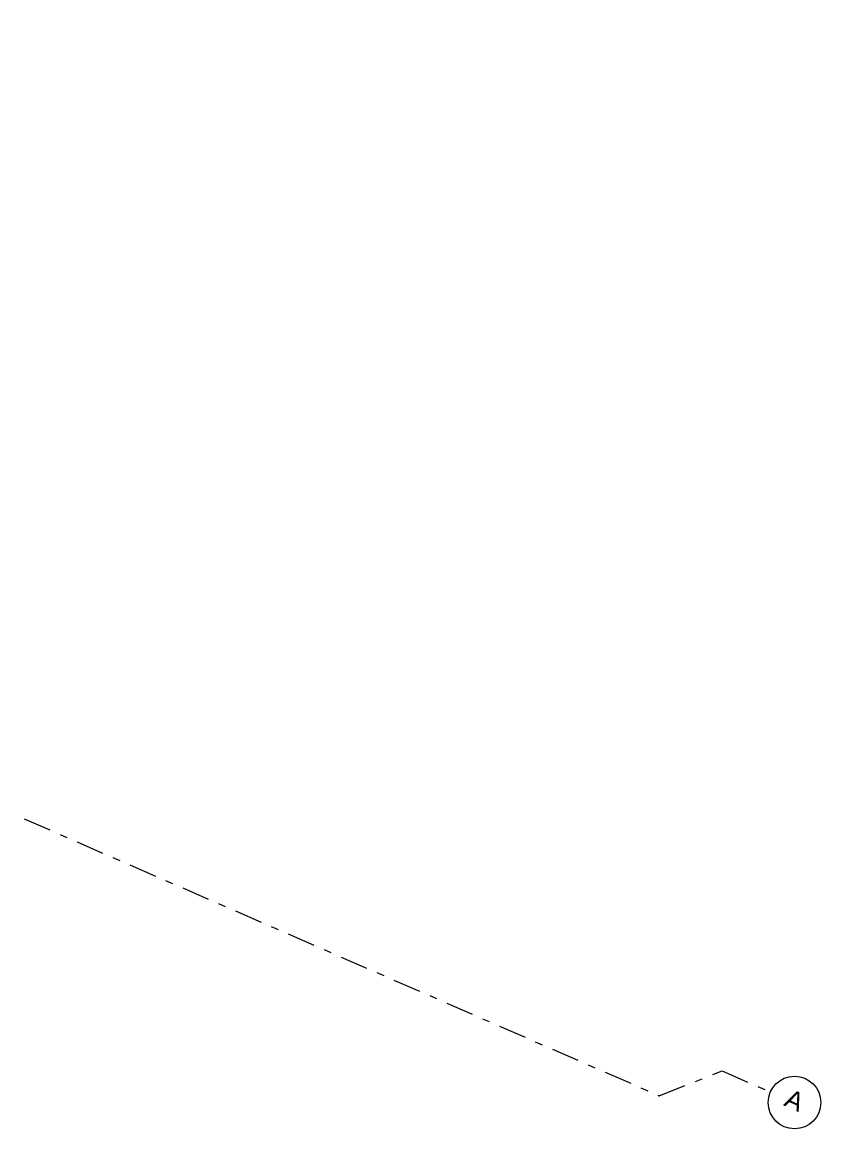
# Model space of a CAD drawing. Header units: millimetres. Extents: x -99530 to 1067232, y -97212 to 137997.
# Drawn here: x 1051910 to 1067074, y -12907 to 8099 of the extents above; entities that cross this region are included whole.
import ezdxf
from ezdxf.enums import TextEntityAlignment as Align

# ---------------------------------------------------------------- set-up
doc = ezdxf.new("R2010")
doc.units = ezdxf.units.MM
doc.header["$MEASUREMENT"] = 0
doc.linetypes.add('Double Dashed', pattern=[1093.611073, 529.166651, -211.666656, 141.111112, -211.666656])
doc.layers.add('A-15-MG_Structural_Grid', color=7, linetype='Continuous')
doc.layers.add('A-15-MG_Structural_Grid_Pen_No__163', color=7, linetype='Continuous', lineweight=0, true_color=0x750077)
doc.styles.add('GENERATED_STYLE_4', font='')
doc.styles.get('GENERATED_STYLE_4').set_extended_font_data('Swis721 BT')

# ---------------------------------------------------------------- blocks, each defined once
blk = doc.blocks.new('Standard grid marker_2')
at = {"layer": 'A-15-MG_Structural_Grid_Pen_No__163', "linetype": 'Double Dashed'}
for p, q in [((86140, 0), (87049, 909)), ((87049, 909), (88049, 909)), ((1909, 0), (86140, 0))]:
    blk.add_line(p, q, dxfattribs=at)
at = {"layer": 'A-15-MG_Structural_Grid_Pen_No__163', "linetype": 'Continuous'}
blk.add_circle((88549, 909), 500, dxfattribs=at)
at = {"layer": 'A-15-MG_Structural_Grid_Pen_No__163', "linetype": 'Double Dashed'}
blk.add_point((86140, 0), dxfattribs=at)
at = {"layer": 'A-15-MG_Structural_Grid_Pen_No__163', "style": 'GENERATED_STYLE_4'}
for tag, p in [('AC_MarkerText_1_0', (-500, 952)), ('AC_MarkerText_1_1', (88549, 952))]:
    blk.add_attdef(tag, text='', height=350, rotation=360, dxfattribs=at).set_placement(p, align=Align.MIDDLE_CENTER)

msp = doc.modelspace()

# ---------------------------------------------------------------- block references
at = {"layer": 'A-15-MG_Structural_Grid', "color": 8, "linetype": 'Continuous', "lineweight": 15}
ref = msp.add_blockref('Standard grid marker_2', (985041.9, 22153.2), dxfattribs=dict(at, zscale=1000, rotation=336.440411583993))
ref.add_attrib('AC_MarkerText_1_1', 'A', dxfattribs={"layer": 'A-15-MG_Structural_Grid_Pen_No__163', "color": 216, "true_color": 0x750077, "height": 350, "rotation": 336.44041, "style": 'GENERATED_STYLE_4'}).set_placement((1066573.6, -12363.5), align=Align.MIDDLE_CENTER)

doc.saveas('drawing.dxf')
